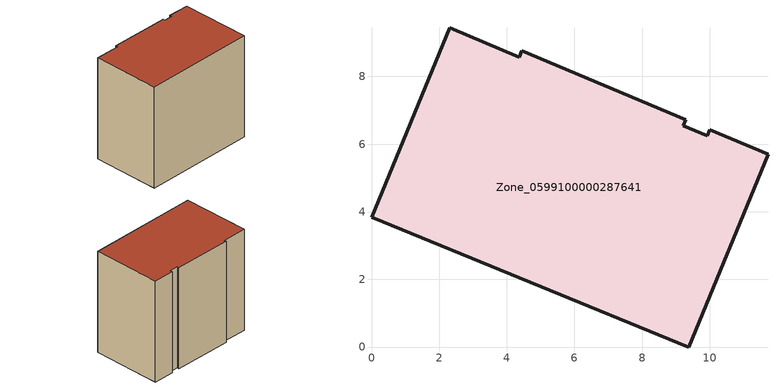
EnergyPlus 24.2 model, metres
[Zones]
Zone_0599100000287641
 floor ground (C_G): 9.29,6.72 9.22,6.55 9.93,6.25 10,6.42 11.72,5.7 9.38,0 0,3.83 2.31,9.44 4.38,8.57 4.45,8.76 z0
 wall outside (C_F): 9.38,0 11.72,5.7 10,6.42 9.93,6.25 9.22,6.55 9.29,6.72 4.45,8.76 4.38,8.57 2.31,9.44 0,3.83 9.38,0 z0:9.29
 roof outside (C_R): 9.22,6.55 9.29,6.72 4.45,8.76 4.38,8.57 2.31,9.44 0,3.83 9.38,0 11.72,5.7 10,6.42 9.93,6.25 z9.29
[BUILDING]
Pand.0599100000287641: North Axis=0; Terrain=City; Loads Convergence Tolerance Value=0.04; Temperature Convergence Tolerance Value=0.4; Solar Distribution=FullExterior; Maximum Number of Warmup Days=25; Minimum Number of Warmup Days=1
[Site:Location]
Rotterdam.The.Hague.AP_ZH_NLD Design_Conditions: Latitude=51.96; Longitude=4.45; Time Zone=1; Elevation=-4.5
[SITE:GROUNDTEMPERATURE:BUILDINGSURFACE]
18, 18, 18, 18, 18, 18, 18, 18, 18, 18, 18, 18
[MATERIAL] Thermal Absorptance=0.9; Solar Absorptance=0.7; Visible Absorptance=0.7
Name | Roughness | Thickness | Conductivity | Density | Specific Heat
G.TC.1946 | MediumSmooth | 0.15 | 1 | 540 | 1210
F.TC.1946 | Rough | 0.3 | 0.857143 | 1920 | 840
R.TC.1946 | MediumRough | 0.2 | 0.909091 | 1500 | 1000
[CONSTRUCTION]
C_G: G.TC.1946
C_F: F.TC.1946
C_R: R.TC.1946
[ZONE]
Zone_0599100000287641: Type=1; Multiplier=1; Ceiling Height=Autocalculate; Volume=Autocalculate; Floor Area=autocalculate; Part of Total Floor Area=Yes
[ZONEINFILTRATION:DESIGNFLOWRATE]
Infil_Zone_0599100000287641: Zone or ZoneList or Space or SpaceList=Zone_0599100000287641; Schedule=AlwaysOn; Design Flow Rate Calculation Method=Flow/Area; Flow Rate per Floor Area=0.003; Constant Term Coefficient=1; Temperature Term Coefficient=0; Velocity Term Coefficient=0; Velocity Squared Term Coefficient=0
[HVACTEMPLATE:ZONE:IDEALLOADSAIRSYSTEM]
Zone_0599100000287641: Maximum Heating Supply Air Temperature=50; Minimum Cooling Supply Air Temperature=13; Maximum Heating Supply Air Humidity Ratio=0.0156; Minimum Cooling Supply Air Humidity Ratio=0.0077; Heating Limit=NoLimit; Cooling Limit=NoLimit; Dehumidification Control Type=ConstantSensibleHeatRatio; Cooling Sensible Heat Ratio=0.7; Dehumidification Setpoint=60; Humidification Control Type=None; Humidification Setpoint=30; Outdoor Air Method=None; Outdoor Air Flow Rate per Person=0.00944; Outdoor Air Flow Rate per Zone Floor Area=0; Outdoor Air Flow Rate per Zone=0; Demand Controlled Ventilation Type=None; Outdoor Air Economizer Type=NoEconomizer; Heat Recovery Type=None; Sensible Heat Recovery Effectiveness=0.7; Latent Heat Recovery Effectiveness=0.65
[ZONECONTROL:THERMOSTAT]
ThermostatControl_Zone_0599100000287641: Zone or ZoneList=Zone_0599100000287641; Control Type Schedule=DualSetpointControlType; Control 1=Thermostat_Zone_0599100000287641; Temperature Difference Between Cutout And Setpoint=0
[THERMOSTATSETPOINT:DUALSETPOINT]
Thermostat_Zone_0599100000287641: Heating Setpoint Temperature Schedule=HeatingSetpoint_Zone_0599100000287641; Cooling Setpoint Temperature Schedule=CoolingSetpoint_Zone_0599100000287641
[SCHEDULE:COMPACT]
HeatingSetpoint_Zone_0599100000287641: Through: 12/31, For: AllDays, Until: 24:00, 21
CoolingSetpoint_Zone_0599100000287641: Through: 12/31, For: AllDays, Until: 24:00, 24
DualSetpointControlType: Through: 12/31, For: AllDays, Until: 24:00, 4
AlwaysOn: Through: 12/31, For: AllDays, Until: 24:00, 1
